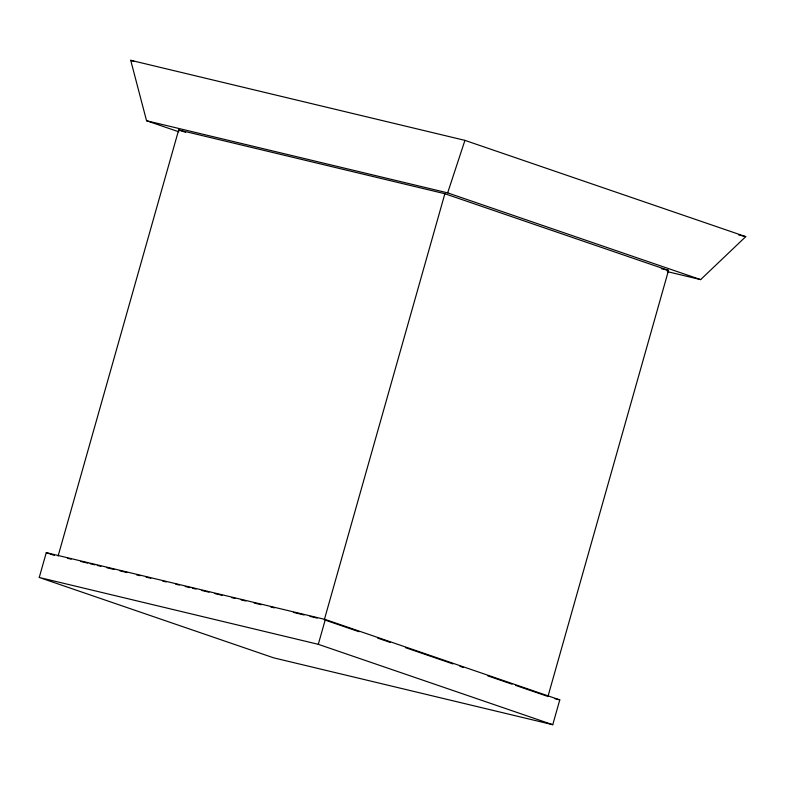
<?xml version="1.0" encoding="UTF-8"?>
<svg xmlns="http://www.w3.org/2000/svg" width="785" height="785" viewBox="0 0 785 785"><rect width="100%" height="100%" fill="white"/><g stroke="black" fill="none" stroke-linecap="round" stroke-linejoin="round"><path stroke-width="1.18" d="M39.25 577.475L46.276 552.65L325.324 619.502L559.784 699.877L552.758 724.702L273.7 657.85L39.25 577.475L318.298 644.318L552.758 724.702M58.1 556.045L178.676 129.957L444.869 193.728L668.526 270.403L547.95 696.491M324.303 619.807L444.869 193.728M318.298 644.318L325.324 619.502M464.936 140.368L130.712 60.298L146.55 120.743L447.656 192.874L464.936 140.368L745.75 236.638L700.642 279.607L667.319 271.63M738.616 234.931L745.75 236.638M661.392 268.696L668.526 270.403M67.608 558.321L71.17 559.175M80.678 561.452L87.812 563.159M90.187 563.728L94.946 564.866M97.32 565.435L100.882 566.289M106.829 567.712L113.953 569.419M119.899 570.842L127.023 572.55M136.531 574.836L140.103 575.69M146.039 577.112L150.798 578.251M162.681 581.096L166.243 581.95M175.752 584.226L179.314 585.08M185.26 586.503L190.009 587.641M192.384 588.21L195.956 589.064M201.892 590.487L209.026 592.194M214.972 593.617L222.096 595.324M231.604 597.601L235.166 598.464M241.113 599.887L245.862 601.025M254.183 603.017L261.317 604.725M270.825 607.001L274.387 607.855M293.404 612.408L304.099 614.969M310.036 616.392L317.169 618.099M555.015 698.738L559.784 699.877M130.712 60.298L134.176 61.485M447.656 192.874L700.642 279.607M178.676 129.957L185.623 132.341M146.55 120.743L178.901 131.841M325.461 620.209L359.059 631.729M377.605 638.087L390.351 642.454M405.413 647.625L452.925 663.914M459.882 666.298L463.356 667.486M487.691 675.826L512.026 684.177M515.51 685.364L546.792 696.089M46.276 552.65L54.361 555.427"/></g></svg>
